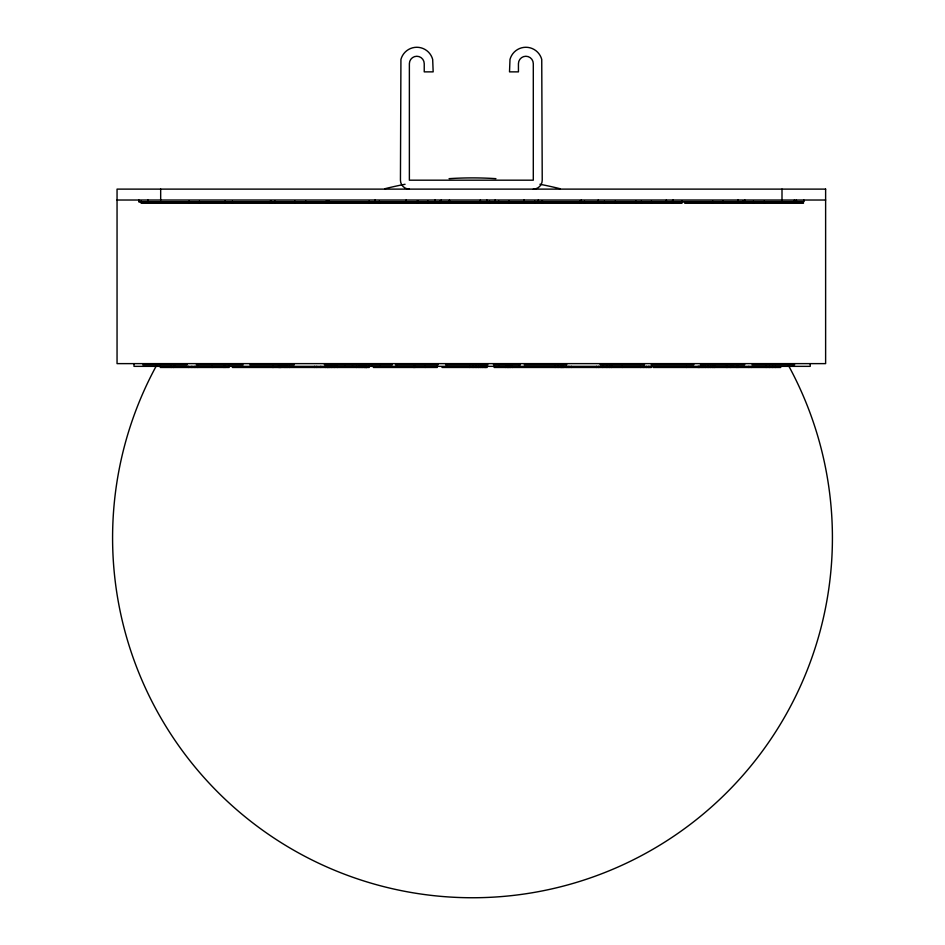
<?xml version="1.0" encoding="UTF-8"?>
<svg xmlns="http://www.w3.org/2000/svg" width="945" height="945" viewBox="0 0 945 945"><rect width="100%" height="100%" fill="white"/><g stroke="black" fill="none" stroke-linecap="round" stroke-linejoin="round"><path stroke-width="1.42" d="M117.05 200.021L825.623 200.021M138.856 200.021L138.856 201.71L803.805 201.628L803.805 200.021M138.856 201.71L803.805 201.71M684.723 203.269L803.498 203.269M142.801 364.888L187.169 364.888L187.169 363.624M196.241 364.888L243.125 364.888M249.834 364.888L294.155 364.888L294.155 363.624M395.376 364.888L438.019 364.888L438.019 363.624M445.556 364.888L487.986 364.888M524.18 364.888L566.622 364.888L566.622 363.624M644.596 364.888L600.24 364.888L600.24 363.624M651.105 364.888L693.748 364.888L693.748 363.624M700.304 364.888L744.613 364.888L744.613 363.624M794.71 364.888L752.279 364.888L752.279 363.624M232.364 367.463L369.212 367.463L369.212 366.353M373.334 367.463L437.24 367.463L437.24 366.353M441.988 367.463L487.207 367.463M653.184 367.463L780.747 367.463M810.219 363.624L810.219 366.353L134.001 366.353L134.001 363.624M796.363 200.021L796.363 201.71M794.391 200.021L794.391 201.71M793.174 363.624L793.174 364.888M781.999 189.118L781.999 200.021M775.42 366.353L775.42 367.463M772.62 366.353L772.62 367.463M769.525 366.353L769.525 367.463M766.147 366.353L766.147 367.463M764.328 201.108L764.328 203.269M753.448 201.108L753.448 203.269M751.287 366.353L751.287 367.463M748.818 366.353L748.818 367.463M744.814 200.021L744.814 201.71M743.124 201.108L743.124 203.269M738.033 200.021L738.033 201.71M738.01 366.353L738.01 367.463M736.769 366.353L736.769 367.463M733.367 363.624L733.367 364.888M730.768 366.353L730.768 367.463M727.248 366.353L727.248 367.463M726.327 366.353L726.327 367.463M722.996 201.108L722.996 203.269M714.739 366.353L714.739 367.463M713.865 366.353L713.865 367.463M712.672 201.108L712.672 203.269M712.636 366.353L712.636 367.463M710.652 366.353L710.652 367.463M708.148 366.353L708.148 367.463M705.324 366.353L705.324 367.463M702.962 366.353L702.962 367.463M701.036 366.353L701.036 367.463M699.607 366.353L699.607 367.463M698.709 366.353L698.709 367.463M698.072 366.353L698.072 367.463M686.472 366.353L686.472 367.463M681.971 201.108L681.971 203.269L329.073 203.269L329.073 201.108M673.064 200.021L673.064 201.71M672.379 201.108L672.379 203.269M666.355 200.021L666.355 201.71M652.345 363.624L652.345 364.888M651.448 201.108L651.448 203.269M651.483 366.353L651.483 367.463L494.176 367.463L494.176 366.353M649.959 366.353L649.959 367.463M648.577 366.353L648.577 367.463M646.569 366.353L646.569 367.463M643.769 366.353L643.769 367.463M641.407 201.108L641.407 203.269M640.426 366.353L640.426 367.463M635.82 201.108L635.82 203.269M622.318 366.353L622.318 367.463M615.349 201.108L615.349 203.269M612.265 363.624L612.265 364.888M611.557 366.353L611.557 367.463M609.679 366.353L609.679 367.463M606.891 366.353L606.891 367.463M604.434 201.108L604.434 203.269M602.721 366.353L602.721 367.463M598.657 366.353L598.657 367.463M598.303 200.021L598.303 201.71M596.555 366.353L596.555 367.463M584.518 201.108L584.518 203.269M581.305 200.021L581.305 201.71M580.951 201.108L580.951 203.269M579.982 201.108L579.982 203.269M571.323 366.353L571.323 367.463M568.89 366.353L568.89 367.463M566.882 366.353L566.882 367.463M563.362 366.353L563.362 367.463M562.783 366.353L562.783 367.463M562.039 366.353L562.039 367.463M561.59 366.353L561.59 367.463M560.787 366.353L560.787 367.463M558.164 366.353L558.164 367.463M555.199 366.353L555.199 367.463M542.584 201.108L542.584 203.269M542.064 201.108L542.064 203.269M538.331 200.021L538.331 201.71M534.705 201.108L534.705 203.269M524.05 200.021L524.05 201.71M520.329 363.624L520.329 364.888L493.55 364.888L493.55 363.624M519.348 363.624L519.301 364.888M512.509 366.353L512.509 367.463M511.127 363.624L511.127 364.888M510.595 366.353L510.595 367.463M509.166 366.353L509.166 367.463M509.024 201.108L509.024 203.269M508.268 366.353L508.268 367.463M507.63 366.353L507.63 367.463M505.764 366.353L505.764 367.463M499.066 363.624L499.066 364.888M498.7 201.108L498.7 203.269M495.168 200.021L495.168 201.71M489.569 201.108L489.569 203.269M489.427 201.108L489.427 203.269M486.864 200.021L486.864 201.71M486.451 363.624L486.451 364.888M485.966 366.353L485.966 367.463M485.387 366.353L485.387 367.463M484.194 366.353L484.194 367.463M482.659 366.353L482.659 367.463M480.792 366.353L480.792 367.463M480.343 200.021L480.343 201.71M478.595 366.353L478.595 367.463M476.032 366.353L476.032 367.463M473.055 366.353L473.055 367.463M469.665 366.353L469.665 367.463M449.466 200.021L449.466 201.71M446.619 363.624L446.619 364.888M441.244 200.021L441.244 201.71M439.614 201.108L439.614 203.269M435.066 200.021L435.066 201.71M427.825 201.108L427.825 203.269M425.238 366.353L425.238 367.463M418.233 201.108L418.233 203.269M417.253 201.108L417.253 203.269M415.009 366.353L415.009 367.463M414.264 366.353L414.264 367.463M413.638 366.353L413.638 367.463M406.185 200.021L406.185 201.71M396.616 363.624L396.616 364.888M392.21 363.624L392.21 364.888L324.489 364.888L324.489 363.624M380.351 363.624L380.351 364.888M379.335 201.108L379.335 203.269M375.106 200.021L375.106 201.71M371.668 363.624L371.668 364.888M369.188 201.108L369.188 203.269M366.565 366.353L366.565 367.463M366.341 366.353L366.341 367.463M366.258 366.353L366.258 367.463M365.656 366.353L365.656 367.463M365.077 366.353L365.077 367.463M364.522 366.353L364.522 367.463M364.097 363.624L364.097 364.888M362.75 366.353L362.75 367.463M361.073 366.353L361.073 367.463M359.065 366.353L359.065 367.463M356.584 366.353L356.584 367.463M352.509 363.624L352.509 364.888M344.677 363.624L344.677 364.888M337.483 366.353L337.483 367.463M336.16 363.624L336.16 364.888M334.306 366.353L334.306 367.463M331.742 366.353L331.742 367.463M329.781 366.353L329.781 367.463M328.801 201.108L328.801 203.269L141.171 203.269L141.171 201.108M328.376 366.353L328.376 367.463M327.82 201.108L327.82 203.269M327.525 366.353L327.525 367.463M327.253 366.353L327.253 367.463M326.214 201.108L326.214 203.269M325.635 366.353L325.635 367.463M320.816 366.353L320.816 367.463M316.752 366.353L316.752 367.463M314.638 366.353L314.638 367.463M305.743 201.108L305.743 203.269M294.816 201.108L294.816 203.269M289.406 366.353L289.406 367.463M286.985 366.353L286.985 367.463M284.977 366.353L284.977 367.463M282.909 363.624L282.909 364.888M280.878 366.353L280.878 367.463M280.122 366.353L280.122 367.463M279.921 366.353L279.921 367.463M279.685 366.353L279.685 367.463M278.362 366.353L278.362 367.463M274.9 201.108L274.9 203.269M273.282 366.353L273.282 367.463M272.668 366.353L272.668 367.463M271.345 201.108L271.345 203.269M270.364 201.108L270.364 203.269M232.446 201.108L232.446 203.269M229.139 366.353L229.139 367.463L160.319 367.463L160.319 366.353M225.087 201.108L225.087 203.269M225.075 366.353L225.075 367.463M223.859 366.353L223.859 367.463M212.271 366.353L212.271 367.463M199.419 201.108L199.419 203.269M197.741 366.353L197.741 367.463M194.942 366.353L194.942 367.463M191.847 366.353L191.847 367.463M189.095 201.108L189.095 203.269M188.457 366.353L188.457 367.463M175.144 363.624L175.144 364.888M173.608 366.353L173.608 367.463M171.128 366.353L171.128 367.463M160.674 189.118L160.674 200.021M147.916 200.021L147.916 201.71M788.484 365.502A359.927 359.927 0 0 1 472.5 897.75A359.927 359.927 0 0 1 156.516 365.502M384.993 188.705A359.927 359.927 0 0 1 405.074 184.275M449.064 178.664A359.927 359.927 0 0 1 495.936 178.664M539.926 184.275A359.927 359.927 0 0 1 560.007 188.705M409.374 189.118A8.93 8.93 0 0 1 400.444 180.188L400.928 59.429A16.443 16.443 0 0 1 432.68 59.429L433.164 71.867L424.234 71.867L424.234 63.693A7.43 7.43 0 0 0 416.804 56.263A7.43 7.43 0 0 0 409.374 63.693L409.374 180.188L533.299 180.188L533.299 63.693A7.43 7.43 0 0 0 525.869 56.263A7.43 7.43 0 0 0 518.439 63.693L518.439 71.867L509.509 71.867L509.993 59.429A16.443 16.443 0 0 1 541.745 59.429L542.229 180.188A8.93 8.93 0 0 1 533.299 189.118M825.623 189.118L117.05 189.118L117.05 363.624L825.623 363.624L825.623 189.118"/></g></svg>
